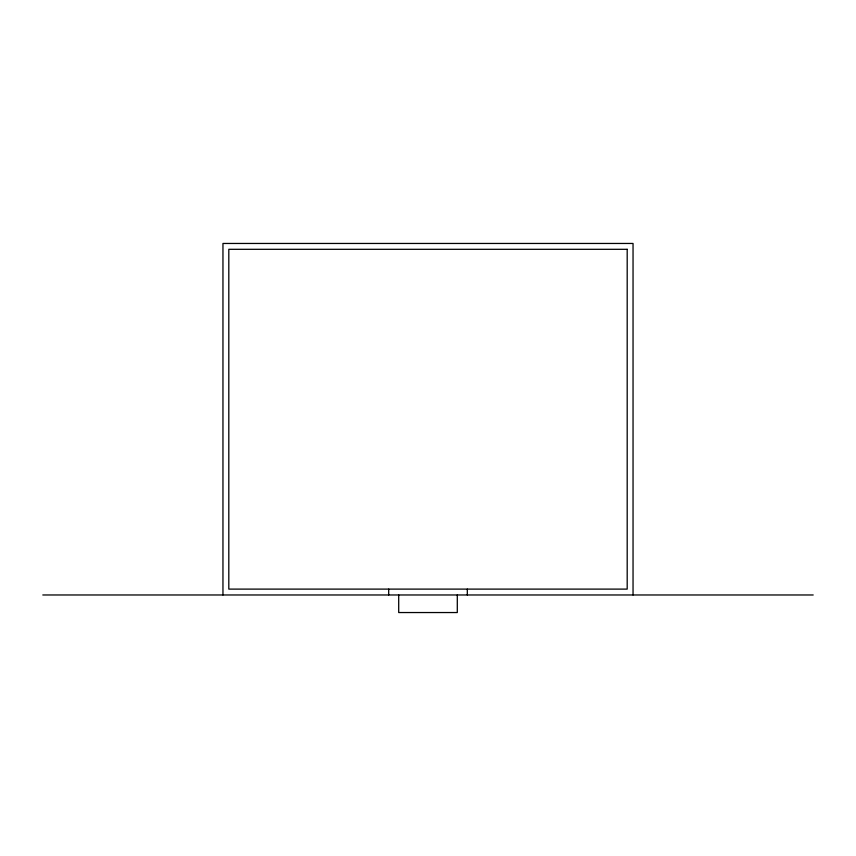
<?xml version="1.0" encoding="UTF-8"?>
<svg xmlns="http://www.w3.org/2000/svg" width="856" height="856" viewBox="0 0 856 856"><rect width="100%" height="100%" fill="white"/><g stroke="black" fill="none" stroke-linecap="round" stroke-linejoin="round"><path stroke-width="1.28" d="M42.8 594.973L813.2 594.973M633.044 594.973L633.044 243.457L222.956 243.457L222.956 594.973M467.312 589.11L467.312 594.973M457.297 594.973L457.297 612.543L398.703 612.543L398.703 594.973M388.688 589.11L388.688 594.973M627.191 249.31L228.809 249.31L228.809 589.11L627.191 589.11L627.191 249.31"/></g></svg>
